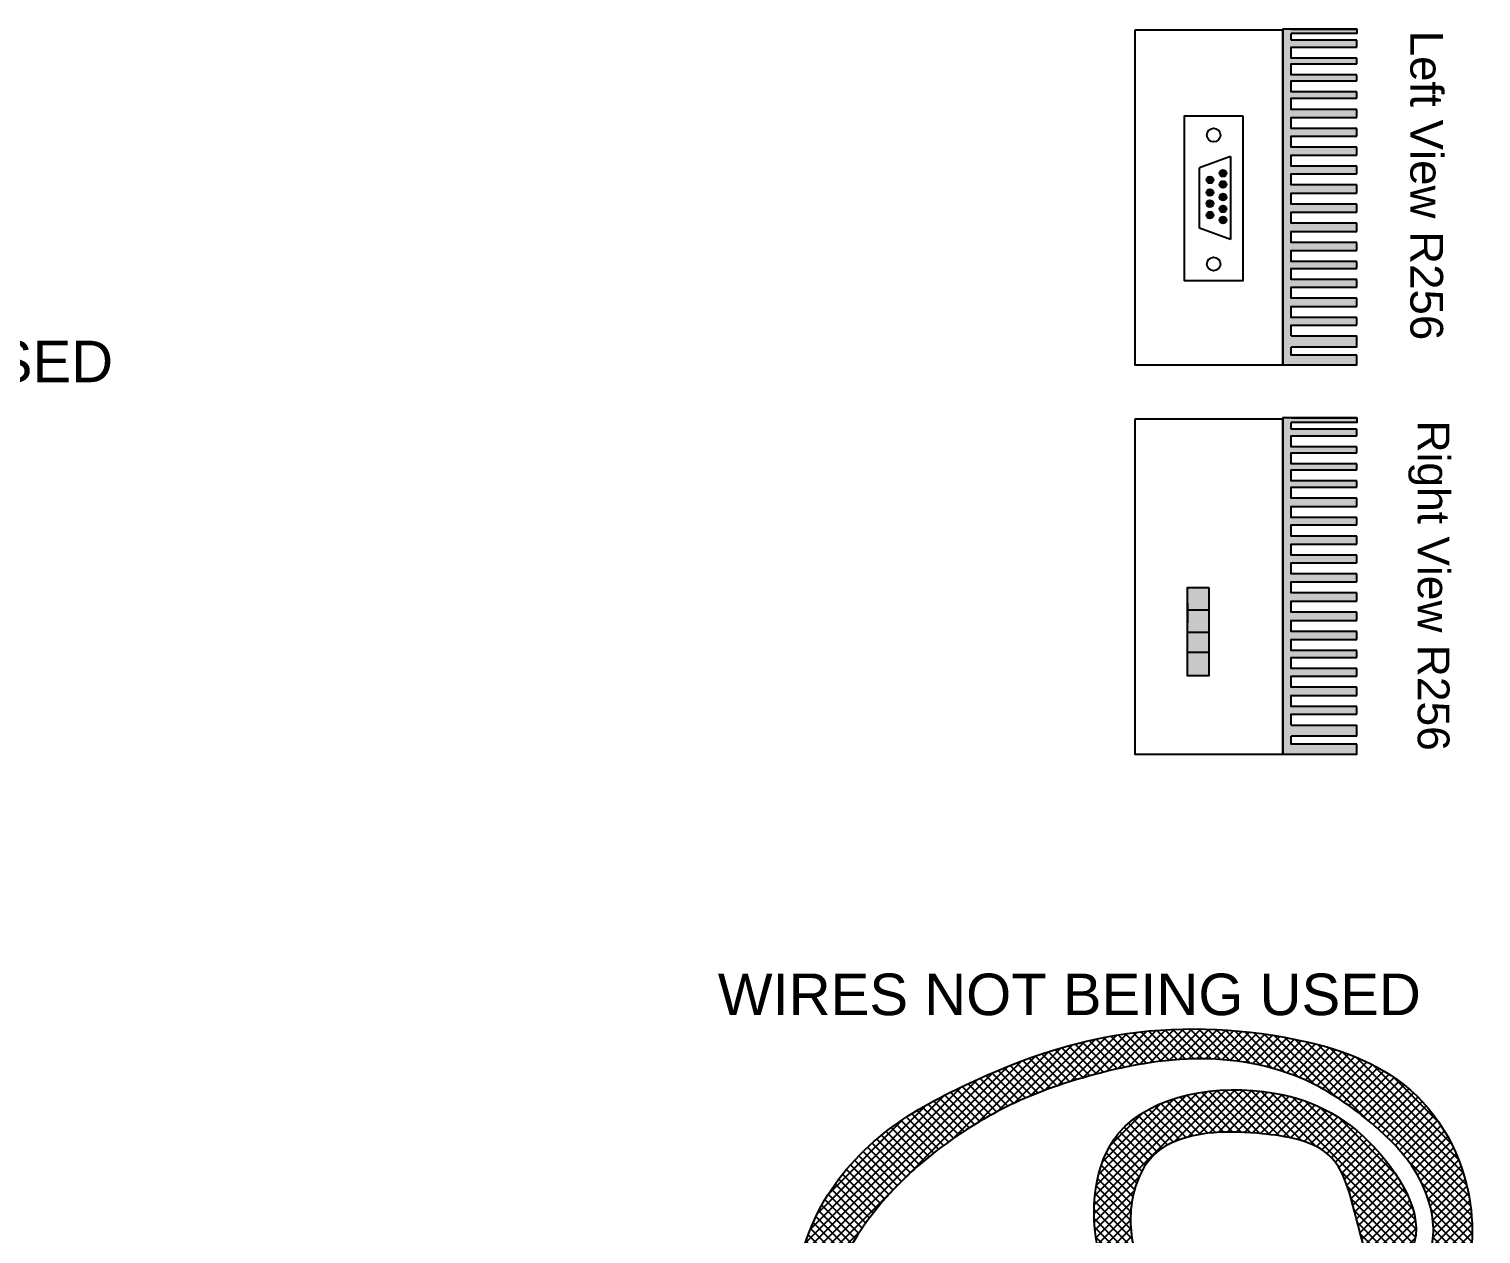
# Paper-space layout 'Layout2' of a CAD drawing. Header units: inches. Extents: x 1.28 to 10.29, y 0.23 to 7.34.
# Drawn here: x 4.853 to 5.88, y 6.034 to 6.887 of the extents above; entities that cross this region are included whole.
import ezdxf

# ---------------------------------------------------------------- set-up
doc = ezdxf.new("R2010")
doc.units = ezdxf.units.IN
doc.header["$LTSCALE"] = 0.002
doc.header["$MEASUREMENT"] = 0
doc.layers.add('24VDC', color=1, linetype='Continuous', lineweight=60)
doc.layers.add('White Wires Not Used', color=251, linetype='Continuous', lineweight=25)
for name, color, linetype in [('Connectors', 250, 'Continuous'), ('R256', 7, 'Continuous'), ('R256 WIRES', 7, 'Continuous'), ('Texts', 6, 'Continuous')]:
    doc.layers.add(name, color=color, linetype=linetype)
doc.styles.get("Standard").update_dxf_attribs({"font": 'arial.ttf'})

psp = doc.layouts.new('Layout2')

# ---------------------------------------------------------------- hatches: boundary and pattern name
at = {"layer": '24VDC', "transparency": 33554687}
h = psp.add_hatch(dxfattribs=at)
h.set_pattern_fill('ANSI37', scale=0.018851)
h.set_pattern_definition([(45, (1.5598445, 3.72567), (-0.0016661924, 0.0016661924), []), (135, (1.5598445, 3.72567), (-0.0016661924, -0.0016661924), [])])
edge = h.paths.add_edge_path(flags=17)
edge.add_spline(control_points=[(5.4154, 5.8891), (5.4158, 5.8984), (5.4169, 5.9192), (5.4154, 5.9589), (5.4222, 6.0123), (5.4577, 6.0625), (5.5031, 6.1017), (5.5508, 6.1297), (5.6109, 6.15), (5.6812, 6.1636), (5.7517, 6.1497), (5.7988, 6.1168), (5.8285, 6.0892), (5.8455, 6.0557), (5.8486, 6.0189), (5.8221, 5.9966), (5.7918, 5.9777), (5.7507, 5.9737), (5.7082, 5.9639), (5.6679, 5.9732), (5.644, 5.997), (5.6311, 6.0286), (5.6306, 6.0613), (5.6476, 6.0967), (5.6849, 6.1076), (5.7249, 6.1061), (5.7828, 6.0978), (5.7888, 6.0484), (5.8047, 5.9997), (5.8483, 6.0299), (5.8083, 6.1045), (5.731, 6.1461), (5.6103, 6.1283), (5.599, 6.0193), (5.6588, 5.9245), (5.768, 5.9478), (5.869, 5.9729), (5.8795, 6.068), (5.8338, 6.1489), (5.7286, 6.181), (5.6188, 6.1818), (5.523, 6.146), (5.4503, 6.1058), (5.3948, 6.0381), (5.3896, 5.9577), (5.39, 5.9049), (5.3901, 5.8891)], knot_values=[0, 0, 0, 0, 0.535659, 1.191492, 2.281169, 3.543233, 4.601663, 5.715147, 6.677851, 8.232056, 9.776859, 10.613218, 11.511464, 12.054485, 12.766134, 13.398129, 13.898592, 14.813365, 15.699315, 16.391978, 17.073108, 17.542224, 18.323642, 18.879439, 19.662445, 20.332697, 21.271667, 22.560673, 23.09124, 23.443245, 24.910796, 26.568055, 28.732136, 30.372387, 31.944004, 34.415559, 36.00212, 37.335094, 39.171858, 40.914179, 43.329879, 45.383135, 46.692862, 48.063982, 50.18832, 51.100357, 51.100357, 51.100357, 51.100357], degree=3, periodic=0)
edge.add_line((5.3901, 5.8891), (5.4154, 5.8891))
edge = h.paths.add_edge_path(flags=17)
edge.add_spline(control_points=[(5.4154, 5.8891), (5.4158, 5.8984), (5.4169, 5.9192), (5.4154, 5.9589), (5.4222, 6.0123), (5.4577, 6.0625), (5.5031, 6.1017), (5.5508, 6.1297), (5.6109, 6.15), (5.6812, 6.1636), (5.7517, 6.1497), (5.7988, 6.1168), (5.8285, 6.0892), (5.8455, 6.0557), (5.8486, 6.0189), (5.8221, 5.9966), (5.7918, 5.9777), (5.7507, 5.9737), (5.7082, 5.9639), (5.6679, 5.9732), (5.644, 5.997), (5.6311, 6.0286), (5.6306, 6.0613), (5.6476, 6.0967), (5.6849, 6.1076), (5.7249, 6.1061), (5.7828, 6.0978), (5.7888, 6.0484), (5.8047, 5.9997), (5.8483, 6.0299), (5.8083, 6.1045), (5.731, 6.1461), (5.6103, 6.1283), (5.599, 6.0193), (5.6588, 5.9245), (5.768, 5.9478), (5.869, 5.9729), (5.8795, 6.068), (5.8338, 6.1489), (5.7286, 6.181), (5.6188, 6.1818), (5.523, 6.146), (5.4503, 6.1058), (5.3948, 6.0381), (5.3896, 5.9577), (5.39, 5.9049), (5.3901, 5.8891)], knot_values=[0, 0, 0, 0, 0.535659, 1.191492, 2.281169, 3.543233, 4.601663, 5.715147, 6.677851, 8.232056, 9.776859, 10.613218, 11.511464, 12.054485, 12.766134, 13.398129, 13.898592, 14.813365, 15.699315, 16.391978, 17.073108, 17.542224, 18.323642, 18.879439, 19.662445, 20.332697, 21.271667, 22.560673, 23.09124, 23.443245, 24.910796, 26.568055, 28.732136, 30.372387, 31.944004, 34.415559, 36.00212, 37.335094, 39.171858, 40.914179, 43.329879, 45.383135, 46.692862, 48.063982, 50.18832, 51.100357, 51.100357, 51.100357, 51.100357], degree=3, periodic=0)
edge.add_line((5.3901, 5.8891), (5.4154, 5.8891))
at = {"layer": 'R256', "true_color": 0x000000}
h = psp.add_hatch(color=18, dxfattribs=at)
h.dxf.hatch_style = 1
h.paths.add_polyline_path([(5.7453, 6.8789), (5.7453, 6.8836), (5.7918, 6.8836), (5.7918, 6.8867), (5.7453, 6.8867), (5.7453, 6.8867), (5.7394, 6.8867), (5.7394, 6.6491), (5.7918, 6.6491), (5.7918, 6.656), (5.7453, 6.656), (5.7453, 6.6905), (5.7918, 6.6905), (5.7918, 6.6963), (5.7453, 6.6963), (5.7453, 6.7041), (5.7918, 6.7041), (5.7918, 6.7095), (5.7453, 6.7095), (5.7453, 6.7173), (5.7918, 6.7173), (5.7918, 6.7222), (5.7453, 6.7222), (5.7453, 6.73), (5.7918, 6.73), (5.7918, 6.7358), (5.7453, 6.7358), (5.7453, 6.7436), (5.7918, 6.7436), (5.7918, 6.7494), (5.7453, 6.7494), (5.7453, 6.7572), (5.7918, 6.7572), (5.7918, 6.7629), (5.7453, 6.7629), (5.7453, 6.7707), (5.7918, 6.7707), (5.7918, 6.7765), (5.7453, 6.7765), (5.7453, 6.7843), (5.7918, 6.7843), (5.7918, 6.7896), (5.7453, 6.7896), (5.7453, 6.7975), (5.7918, 6.7975), (5.7918, 6.8032), (5.7453, 6.8032), (5.7453, 6.811), (5.7918, 6.811), (5.7918, 6.8164), (5.7453, 6.8164), (5.7453, 6.8242), (5.7918, 6.8242), (5.7918, 6.8299), (5.7453, 6.8299), (5.7453, 6.8377), (5.7918, 6.8377), (5.7918, 6.8423), (5.7453, 6.8423), (5.7453, 6.8501), (5.7918, 6.8501), (5.7918, 6.8543), (5.7453, 6.8543), (5.7453, 6.8621), (5.7918, 6.8621), (5.7918, 6.8662), (5.7453, 6.8662), (5.7453, 6.874), (5.7918, 6.874), (5.7918, 6.8789)])
at = {"layer": 'R256', "true_color": 0x000000, "transparency": 33554687}
h = psp.add_hatch(color=18, dxfattribs=at)
h.dxf.hatch_style = 1
h.paths.add_polyline_path([(5.7918, 6.8836), (5.7918, 6.8867), (5.7453, 6.8867), (5.7453, 6.8867), (5.7394, 6.8867), (5.7394, 6.6491), (5.7918, 6.6491), (5.7918, 6.656), (5.7453, 6.656), (5.7453, 6.6905), (5.7918, 6.6905), (5.7918, 6.6963), (5.7453, 6.6963), (5.7453, 6.7041), (5.7918, 6.7041), (5.7918, 6.7095), (5.7453, 6.7095), (5.7453, 6.7173), (5.7918, 6.7173), (5.7918, 6.7222), (5.7453, 6.7222), (5.7453, 6.73), (5.7918, 6.73), (5.7918, 6.7358), (5.7453, 6.7358), (5.7453, 6.7436), (5.7918, 6.7436), (5.7918, 6.7494), (5.7453, 6.7494), (5.7453, 6.7572), (5.7918, 6.7572), (5.7918, 6.7629), (5.7453, 6.7629), (5.7453, 6.7707), (5.7918, 6.7707), (5.7918, 6.7765), (5.7453, 6.7765), (5.7453, 6.7843), (5.7918, 6.7843), (5.7918, 6.7896), (5.7453, 6.7896), (5.7453, 6.7975), (5.7918, 6.7975), (5.7918, 6.8032), (5.7453, 6.8032), (5.7453, 6.811), (5.7918, 6.811), (5.7918, 6.8164), (5.7453, 6.8164), (5.7453, 6.8242), (5.7918, 6.8242), (5.7918, 6.8299), (5.7453, 6.8299), (5.7453, 6.8377), (5.7918, 6.8377), (5.7918, 6.8423), (5.7453, 6.8423), (5.7453, 6.8501), (5.7918, 6.8501), (5.7918, 6.8543), (5.7453, 6.8543), (5.7453, 6.8621), (5.7918, 6.8621), (5.7918, 6.8662), (5.7453, 6.8662), (5.7453, 6.874), (5.7918, 6.874), (5.7918, 6.8789), (5.7453, 6.8789), (5.7453, 6.8836)])
h = psp.add_hatch(color=18, dxfattribs=at)
h.dxf.hatch_style = 1
h.paths.add_polyline_path([(5.7918, 6.6772), (5.7918, 6.6826), (5.7453, 6.6826), (5.7453, 6.6904), (5.7453, 6.6905), (5.7918, 6.6905), (5.7918, 6.6953), (5.7918, 6.6963), (5.7453, 6.6963), (5.7453, 6.7041), (5.7918, 6.7041), (5.7918, 6.7095), (5.7453, 6.7095), (5.7453, 6.7173), (5.7918, 6.7173), (5.7918, 6.7222), (5.7453, 6.7222), (5.7453, 6.73), (5.7918, 6.73), (5.7918, 6.7358), (5.7453, 6.7358), (5.7453, 6.7436), (5.7918, 6.7436), (5.7918, 6.7494), (5.7453, 6.7494), (5.7453, 6.7572), (5.7918, 6.7572), (5.7918, 6.7629), (5.7453, 6.7629), (5.7453, 6.7707), (5.7918, 6.7707), (5.7918, 6.7765), (5.7453, 6.7765), (5.7453, 6.7843), (5.7918, 6.7843), (5.7918, 6.7896), (5.7453, 6.7896), (5.7453, 6.7975), (5.7918, 6.7975), (5.7918, 6.8032), (5.7453, 6.8032), (5.7453, 6.811), (5.7918, 6.811), (5.7918, 6.8164), (5.7453, 6.8164), (5.7453, 6.8242), (5.7918, 6.8242), (5.7918, 6.8299), (5.7453, 6.8299), (5.7453, 6.8377), (5.7918, 6.8377), (5.7918, 6.8423), (5.7453, 6.8423), (5.7453, 6.8501), (5.7918, 6.8501), (5.7918, 6.8543), (5.7453, 6.8543), (5.7453, 6.8621), (5.7918, 6.8621), (5.7918, 6.8662), (5.7453, 6.8662), (5.7453, 6.874), (5.7918, 6.874), (5.7918, 6.8789), (5.7453, 6.8789), (5.7453, 6.8836), (5.7918, 6.8836), (5.7918, 6.8867), (5.7453, 6.8867), (5.7453, 6.8867), (5.7394, 6.8867), (5.7394, 6.6491), (5.7918, 6.6491), (5.7918, 6.656), (5.7453, 6.656), (5.7453, 6.6564), (5.7453, 6.6618), (5.7918, 6.6618), (5.7918, 6.6696), (5.7453, 6.6696), (5.7453, 6.6772)])
at = {"layer": 'R256', "true_color": 0x000000}
h = psp.add_hatch(color=18, dxfattribs=at)
h.dxf.hatch_style = 1
h.paths.add_polyline_path([(5.7453, 6.6038), (5.7453, 6.6085), (5.7918, 6.6085), (5.7918, 6.6116), (5.7453, 6.6116), (5.7453, 6.6116), (5.7394, 6.6116), (5.7394, 6.3739), (5.7918, 6.3739), (5.7918, 6.3809), (5.7453, 6.3809), (5.7453, 6.4154), (5.7918, 6.4154), (5.7918, 6.4211), (5.7453, 6.4211), (5.7453, 6.4289), (5.7918, 6.4289), (5.7918, 6.4343), (5.7453, 6.4343), (5.7453, 6.4421), (5.7918, 6.4421), (5.7918, 6.4471), (5.7453, 6.4471), (5.7453, 6.4549), (5.7918, 6.4549), (5.7918, 6.4606), (5.7453, 6.4606), (5.7453, 6.4684), (5.7918, 6.4684), (5.7918, 6.4742), (5.7453, 6.4742), (5.7453, 6.482), (5.7918, 6.482), (5.7918, 6.4878), (5.7453, 6.4878), (5.7453, 6.4956), (5.7918, 6.4956), (5.7918, 6.5013), (5.7453, 6.5013), (5.7453, 6.5091), (5.7918, 6.5091), (5.7918, 6.5145), (5.7453, 6.5145), (5.7453, 6.5223), (5.7918, 6.5223), (5.7918, 6.528), (5.7453, 6.528), (5.7453, 6.5359), (5.7918, 6.5359), (5.7918, 6.5412), (5.7453, 6.5412), (5.7453, 6.549), (5.7918, 6.549), (5.7918, 6.5548), (5.7453, 6.5548), (5.7453, 6.5626), (5.7918, 6.5626), (5.7918, 6.5671), (5.7453, 6.5671), (5.7453, 6.5749), (5.7918, 6.5749), (5.7918, 6.5791), (5.7453, 6.5791), (5.7453, 6.5869), (5.7918, 6.5869), (5.7918, 6.5911), (5.7453, 6.5911), (5.7453, 6.5989), (5.7918, 6.5989), (5.7918, 6.6038)])
at = {"layer": 'R256', "true_color": 0x000000, "transparency": 33554687}
h = psp.add_hatch(color=18, dxfattribs=at)
h.dxf.hatch_style = 1
h.paths.add_polyline_path([(5.7918, 6.6085), (5.7918, 6.6116), (5.7453, 6.6116), (5.7453, 6.6116), (5.7394, 6.6116), (5.7394, 6.3739), (5.7918, 6.3739), (5.7918, 6.3809), (5.7453, 6.3809), (5.7453, 6.4154), (5.7918, 6.4154), (5.7918, 6.4211), (5.7453, 6.4211), (5.7453, 6.4289), (5.7918, 6.4289), (5.7918, 6.4343), (5.7453, 6.4343), (5.7453, 6.4421), (5.7918, 6.4421), (5.7918, 6.4471), (5.7453, 6.4471), (5.7453, 6.4549), (5.7918, 6.4549), (5.7918, 6.4606), (5.7453, 6.4606), (5.7453, 6.4684), (5.7918, 6.4684), (5.7918, 6.4742), (5.7453, 6.4742), (5.7453, 6.482), (5.7918, 6.482), (5.7918, 6.4878), (5.7453, 6.4878), (5.7453, 6.4956), (5.7918, 6.4956), (5.7918, 6.5013), (5.7453, 6.5013), (5.7453, 6.5091), (5.7918, 6.5091), (5.7918, 6.5145), (5.7453, 6.5145), (5.7453, 6.5223), (5.7918, 6.5223), (5.7918, 6.528), (5.7453, 6.528), (5.7453, 6.5359), (5.7918, 6.5359), (5.7918, 6.5412), (5.7453, 6.5412), (5.7453, 6.549), (5.7918, 6.549), (5.7918, 6.5548), (5.7453, 6.5548), (5.7453, 6.5626), (5.7918, 6.5626), (5.7918, 6.5671), (5.7453, 6.5671), (5.7453, 6.5749), (5.7918, 6.5749), (5.7918, 6.5791), (5.7453, 6.5791), (5.7453, 6.5869), (5.7918, 6.5869), (5.7918, 6.5911), (5.7453, 6.5911), (5.7453, 6.5989), (5.7918, 6.5989), (5.7918, 6.6038), (5.7453, 6.6038), (5.7453, 6.6085)])
h = psp.add_hatch(color=18, dxfattribs=at)
h.dxf.hatch_style = 1
h.paths.add_polyline_path([(5.7918, 6.4021), (5.7918, 6.4074), (5.7453, 6.4074), (5.7453, 6.4152), (5.7453, 6.4154), (5.7918, 6.4154), (5.7918, 6.4202), (5.7918, 6.4211), (5.7453, 6.4211), (5.7453, 6.4289), (5.7918, 6.4289), (5.7918, 6.4343), (5.7453, 6.4343), (5.7453, 6.4421), (5.7918, 6.4421), (5.7918, 6.4471), (5.7453, 6.4471), (5.7453, 6.4549), (5.7918, 6.4549), (5.7918, 6.4606), (5.7453, 6.4606), (5.7453, 6.4684), (5.7918, 6.4684), (5.7918, 6.4742), (5.7453, 6.4742), (5.7453, 6.482), (5.7918, 6.482), (5.7918, 6.4878), (5.7453, 6.4878), (5.7453, 6.4956), (5.7918, 6.4956), (5.7918, 6.5013), (5.7453, 6.5013), (5.7453, 6.5091), (5.7918, 6.5091), (5.7918, 6.5145), (5.7453, 6.5145), (5.7453, 6.5223), (5.7918, 6.5223), (5.7918, 6.528), (5.7453, 6.528), (5.7453, 6.5359), (5.7918, 6.5359), (5.7918, 6.5412), (5.7453, 6.5412), (5.7453, 6.549), (5.7918, 6.549), (5.7918, 6.5548), (5.7453, 6.5548), (5.7453, 6.5626), (5.7918, 6.5626), (5.7918, 6.5671), (5.7453, 6.5671), (5.7453, 6.5749), (5.7918, 6.5749), (5.7918, 6.5791), (5.7453, 6.5791), (5.7453, 6.5869), (5.7918, 6.5869), (5.7918, 6.5911), (5.7453, 6.5911), (5.7453, 6.5989), (5.7918, 6.5989), (5.7918, 6.6038), (5.7453, 6.6038), (5.7453, 6.6085), (5.7918, 6.6085), (5.7918, 6.6116), (5.7453, 6.6116), (5.7453, 6.6116), (5.7394, 6.6116), (5.7394, 6.3739), (5.7918, 6.3739), (5.7918, 6.3809), (5.7453, 6.3809), (5.7453, 6.3812), (5.7453, 6.3866), (5.7918, 6.3866), (5.7918, 6.3944), (5.7453, 6.3944), (5.7453, 6.4021)])
at = {"layer": 'R256 WIRES', "transparency": 33554687}
h = psp.add_hatch(color=1, dxfattribs=at)
h.dxf.hatch_style = 1
h.paths.add_polyline_path([(5.6947, 6.7847, 1), (5.6995, 6.7847, 1)])
h = psp.add_hatch(color=3, dxfattribs=at)
h.dxf.hatch_style = 1
h.paths.add_polyline_path([(5.6903, 6.78, 1), (5.6855, 6.78, 1)])
at = {"layer": 'R256 WIRES', "true_color": 0x000000, "transparency": 33554687}
h = psp.add_hatch(color=18, dxfattribs=at)
h.dxf.hatch_style = 1
h.paths.add_polyline_path([(5.6995, 6.7768, 1), (5.6947, 6.7768, 1)])
at = {"layer": 'R256 WIRES', "transparency": 33554687}
h = psp.add_hatch(color=7, dxfattribs=at)
h.dxf.hatch_style = 1
h.paths.add_polyline_path([(5.6903, 6.7711, 1), (5.6855, 6.7711, 1)])
h = psp.add_hatch(color=5, dxfattribs=at)
h.dxf.hatch_style = 1
h.paths.add_polyline_path([(5.6903, 6.7632, 1), (5.6855, 6.7632, 1)])
h = psp.add_hatch(color=36, dxfattribs=at)
h.dxf.hatch_style = 1
h.paths.add_polyline_path([(5.6995, 6.7679, -1), (5.6947, 6.7679, -1)])
at = {"layer": 'R256 WIRES', "true_color": 0xf1eb1f, "transparency": 33554687}
h = psp.add_hatch(color=2, dxfattribs=at)
h.dxf.hatch_style = 1
h.paths.add_polyline_path([(5.6903, 6.7551, 1), (5.6855, 6.7551, 1)])
at = {"layer": 'R256 WIRES', "transparency": 33554687}
h = psp.add_hatch(color=7, dxfattribs=at)
h.dxf.hatch_style = 1
h.paths.add_polyline_path([(5.6971, 6.7571, 0.201854), (5.6989, 6.7578), (5.6954, 6.7612, 0.664095)])
at = {"layer": 'R256 WIRES', "true_color": 0x000000, "transparency": 33554687}
h = psp.add_hatch(color=18, dxfattribs=at)
h.dxf.hatch_style = 1
h.paths.add_polyline_path([(5.6989, 6.7578, 0.664095), (5.6971, 6.7619, 0.201854), (5.6954, 6.7612)])
at = {"layer": 'R256 WIRES', "true_color": 0xf8991e, "transparency": 33554687}
h = psp.add_hatch(color=30, dxfattribs=at)
h.dxf.hatch_style = 1
h.paths.add_polyline_path([(5.6995, 6.7516, 1), (5.6947, 6.7516, 1)])
at = {"layer": 'R256 WIRES', "true_color": 0xf26722, "transparency": 33554687}
h = psp.add_hatch(color=30, dxfattribs=at)
h.dxf.hatch_style = 1
h.paths.add_polyline_path([(5.6995, 6.7516, 1), (5.6947, 6.7516, 1)])
at = {"layer": 'R256 WIRES', "transparency": 33554687}
h = psp.add_hatch(color=1, dxfattribs=at)
h.dxf.hatch_style = 1
h.paths.add_polyline_path([(5.6871, 6.4917), (5.6721, 6.4917), (5.6721, 6.4756), (5.6871, 6.4756)])
h = psp.add_hatch(color=5, dxfattribs=at)
h.dxf.hatch_style = 1
h.paths.add_polyline_path([(5.6871, 6.4756), (5.6721, 6.4756), (5.6721, 6.4601), (5.6871, 6.4601)])
h = psp.add_hatch(color=3, dxfattribs=at)
h.dxf.hatch_style = 1
h.paths.add_polyline_path([(5.6721, 6.4601), (5.6721, 6.4458), (5.6871, 6.4458), (5.6871, 6.4601)])
at = {"layer": 'R256 WIRES', "true_color": 0x000000, "transparency": 33554687}
h = psp.add_hatch(color=18, dxfattribs=at)
h.dxf.hatch_style = 1
h.paths.add_polyline_path([(5.6721, 6.4458), (5.6721, 6.4291), (5.6871, 6.4291), (5.6871, 6.4458)])
at = {"layer": 'White Wires Not Used', "transparency": 33554687}
h = psp.add_hatch(dxfattribs=at)
h.set_pattern_fill('ANSI31', scale=0.003089)
h.set_pattern_definition([(45, (1.5598445, 3.7256701), (-0.000273070426, 0.000273070426), [])])
edge = h.paths.add_edge_path(flags=0)
edge.add_spline(control_points=[(5.4154, 5.8891), (5.4158, 5.8984), (5.4169, 5.9192), (5.4154, 5.9589), (5.4222, 6.0123), (5.4577, 6.0625), (5.5031, 6.1017), (5.5508, 6.1297), (5.6109, 6.15), (5.6812, 6.1636), (5.7517, 6.1497), (5.7988, 6.1168), (5.8285, 6.0892), (5.8455, 6.0557), (5.8486, 6.0189), (5.8221, 5.9966), (5.7918, 5.9777), (5.7507, 5.9737), (5.7082, 5.9639), (5.6679, 5.9732), (5.644, 5.997), (5.6311, 6.0286), (5.6306, 6.0613), (5.6476, 6.0967), (5.6849, 6.1076), (5.7249, 6.1061), (5.7828, 6.0978), (5.7888, 6.0484), (5.8047, 5.9997), (5.8483, 6.0299), (5.8083, 6.1045), (5.731, 6.1461), (5.6103, 6.1283), (5.599, 6.0193), (5.6588, 5.9245), (5.768, 5.9478), (5.869, 5.9729), (5.8795, 6.068), (5.8338, 6.1489), (5.7286, 6.181), (5.6188, 6.1818), (5.523, 6.146), (5.4503, 6.1058), (5.3948, 6.0381), (5.3896, 5.9577), (5.39, 5.9049), (5.3901, 5.8891)], knot_values=[0, 0, 0, 0, 0.535659, 1.191492, 2.281169, 3.543233, 4.601663, 5.715147, 6.677851, 8.232056, 9.776859, 10.613218, 11.511464, 12.054485, 12.766134, 13.398129, 13.898592, 14.813365, 15.699315, 16.391978, 17.073108, 17.542224, 18.323642, 18.879439, 19.662445, 20.332697, 21.271667, 22.560673, 23.09124, 23.443245, 24.910796, 26.568055, 28.732136, 30.372387, 31.944004, 34.415559, 36.00212, 37.335094, 39.171858, 40.914179, 43.329879, 45.383135, 46.692862, 48.063982, 50.18832, 51.100357, 51.100357, 51.100357, 51.100357], degree=3, periodic=0)
edge.add_line((5.3901, 5.8891), (5.4154, 5.8891))
edge = h.paths.add_edge_path(flags=17)
edge.add_spline(control_points=[(5.4154, 5.8891), (5.4158, 5.8984), (5.4169, 5.9192), (5.4154, 5.9589), (5.4222, 6.0123), (5.4577, 6.0625), (5.5031, 6.1017), (5.5508, 6.1297), (5.6109, 6.15), (5.6812, 6.1636), (5.7517, 6.1497), (5.7988, 6.1168), (5.8285, 6.0892), (5.8455, 6.0557), (5.8486, 6.0189), (5.8221, 5.9966), (5.7918, 5.9777), (5.7507, 5.9737), (5.7082, 5.9639), (5.6679, 5.9732), (5.644, 5.997), (5.6311, 6.0286), (5.6306, 6.0613), (5.6476, 6.0967), (5.6849, 6.1076), (5.7249, 6.1061), (5.7828, 6.0978), (5.7888, 6.0484), (5.8047, 5.9997), (5.8483, 6.0299), (5.8083, 6.1045), (5.731, 6.1461), (5.6103, 6.1283), (5.599, 6.0193), (5.6588, 5.9245), (5.768, 5.9478), (5.869, 5.9729), (5.8795, 6.068), (5.8338, 6.1489), (5.7286, 6.181), (5.6188, 6.1818), (5.523, 6.146), (5.4503, 6.1058), (5.3948, 6.0381), (5.3896, 5.9577), (5.39, 5.9049), (5.3901, 5.8891)], knot_values=[0, 0, 0, 0, 0.535659, 1.191492, 2.281169, 3.543233, 4.601663, 5.715147, 6.677851, 8.232056, 9.776859, 10.613218, 11.511464, 12.054485, 12.766134, 13.398129, 13.898592, 14.813365, 15.699315, 16.391978, 17.073108, 17.542224, 18.323642, 18.879439, 19.662445, 20.332697, 21.271667, 22.560673, 23.09124, 23.443245, 24.910796, 26.568055, 28.732136, 30.372387, 31.944004, 34.415559, 36.00212, 37.335094, 39.171858, 40.914179, 43.329879, 45.383135, 46.692862, 48.063982, 50.18832, 51.100357, 51.100357, 51.100357, 51.100357], degree=3, periodic=0)
edge.add_line((5.3901, 5.8891), (5.4154, 5.8891))
edge = h.paths.add_edge_path(flags=17)
edge.add_spline(control_points=[(5.4154, 5.8891), (5.4158, 5.8984), (5.4169, 5.9192), (5.4154, 5.9589), (5.4222, 6.0123), (5.4577, 6.0625), (5.5031, 6.1017), (5.5508, 6.1297), (5.6109, 6.15), (5.6812, 6.1636), (5.7517, 6.1497), (5.7988, 6.1168), (5.8285, 6.0892), (5.8455, 6.0557), (5.8486, 6.0189), (5.8221, 5.9966), (5.7918, 5.9777), (5.7507, 5.9737), (5.7082, 5.9639), (5.6679, 5.9732), (5.644, 5.997), (5.6311, 6.0286), (5.6306, 6.0613), (5.6476, 6.0967), (5.6849, 6.1076), (5.7249, 6.1061), (5.7828, 6.0978), (5.7888, 6.0484), (5.8047, 5.9997), (5.8483, 6.0299), (5.8083, 6.1045), (5.731, 6.1461), (5.6103, 6.1283), (5.599, 6.0193), (5.6588, 5.9245), (5.768, 5.9478), (5.869, 5.9729), (5.8795, 6.068), (5.8338, 6.1489), (5.7286, 6.181), (5.6188, 6.1818), (5.523, 6.146), (5.4503, 6.1058), (5.3948, 6.0381), (5.3896, 5.9577), (5.39, 5.9049), (5.3901, 5.8891)], knot_values=[0, 0, 0, 0, 0.535659, 1.191492, 2.281169, 3.543233, 4.601663, 5.715147, 6.677851, 8.232056, 9.776859, 10.613218, 11.511464, 12.054485, 12.766134, 13.398129, 13.898592, 14.813365, 15.699315, 16.391978, 17.073108, 17.542224, 18.323642, 18.879439, 19.662445, 20.332697, 21.271667, 22.560673, 23.09124, 23.443245, 24.910796, 26.568055, 28.732136, 30.372387, 31.944004, 34.415559, 36.00212, 37.335094, 39.171858, 40.914179, 43.329879, 45.383135, 46.692862, 48.063982, 50.18832, 51.100357, 51.100357, 51.100357, 51.100357], degree=3, periodic=0)
edge.add_line((5.3901, 5.8891), (5.4154, 5.8891))
h = psp.add_hatch(dxfattribs=at)
h.set_pattern_fill('ANSI37', scale=0.052363)
h.set_pattern_definition([(45, (1.5598445, 3.72567), (-0.004628312, 0.004628312), []), (135, (1.5598445, 3.72567), (-0.004628312, -0.004628312), [])])
edge = h.paths.add_edge_path(flags=17)
edge.add_spline(control_points=[(5.4154, 5.8891), (5.4158, 5.8984), (5.4169, 5.9192), (5.4154, 5.9589), (5.4222, 6.0123), (5.4577, 6.0625), (5.5031, 6.1017), (5.5508, 6.1297), (5.6109, 6.15), (5.6812, 6.1636), (5.7517, 6.1497), (5.7988, 6.1168), (5.8285, 6.0892), (5.8455, 6.0557), (5.8486, 6.0189), (5.8221, 5.9966), (5.7918, 5.9777), (5.7507, 5.9737), (5.7082, 5.9639), (5.6679, 5.9732), (5.644, 5.997), (5.6311, 6.0286), (5.6306, 6.0613), (5.6476, 6.0967), (5.6849, 6.1076), (5.7249, 6.1061), (5.7828, 6.0978), (5.7888, 6.0484), (5.8047, 5.9997), (5.8483, 6.0299), (5.8083, 6.1045), (5.731, 6.1461), (5.6103, 6.1283), (5.599, 6.0193), (5.6588, 5.9245), (5.768, 5.9478), (5.869, 5.9729), (5.8795, 6.068), (5.8338, 6.1489), (5.7286, 6.181), (5.6188, 6.1818), (5.523, 6.146), (5.4503, 6.1058), (5.3948, 6.0381), (5.3896, 5.9577), (5.39, 5.9049), (5.3901, 5.8891)], knot_values=[0, 0, 0, 0, 0.535659, 1.191492, 2.281169, 3.543233, 4.601663, 5.715147, 6.677851, 8.232056, 9.776859, 10.613218, 11.511464, 12.054485, 12.766134, 13.398129, 13.898592, 14.813365, 15.699315, 16.391978, 17.073108, 17.542224, 18.323642, 18.879439, 19.662445, 20.332697, 21.271667, 22.560673, 23.09124, 23.443245, 24.910796, 26.568055, 28.732136, 30.372387, 31.944004, 34.415559, 36.00212, 37.335094, 39.171858, 40.914179, 43.329879, 45.383135, 46.692862, 48.063982, 50.18832, 51.100357, 51.100357, 51.100357, 51.100357], degree=3, periodic=0)
edge.add_line((5.3901, 5.8891), (5.4154, 5.8891))
edge = h.paths.add_edge_path(flags=17)
edge.add_spline(control_points=[(5.4154, 5.8891), (5.4158, 5.8984), (5.4169, 5.9192), (5.4154, 5.9589), (5.4222, 6.0123), (5.4577, 6.0625), (5.5031, 6.1017), (5.5508, 6.1297), (5.6109, 6.15), (5.6812, 6.1636), (5.7517, 6.1497), (5.7988, 6.1168), (5.8285, 6.0892), (5.8455, 6.0557), (5.8486, 6.0189), (5.8221, 5.9966), (5.7918, 5.9777), (5.7507, 5.9737), (5.7082, 5.9639), (5.6679, 5.9732), (5.644, 5.997), (5.6311, 6.0286), (5.6306, 6.0613), (5.6476, 6.0967), (5.6849, 6.1076), (5.7249, 6.1061), (5.7828, 6.0978), (5.7888, 6.0484), (5.8047, 5.9997), (5.8483, 6.0299), (5.8083, 6.1045), (5.731, 6.1461), (5.6103, 6.1283), (5.599, 6.0193), (5.6588, 5.9245), (5.768, 5.9478), (5.869, 5.9729), (5.8795, 6.068), (5.8338, 6.1489), (5.7286, 6.181), (5.6188, 6.1818), (5.523, 6.146), (5.4503, 6.1058), (5.3948, 6.0381), (5.3896, 5.9577), (5.39, 5.9049), (5.3901, 5.8891)], knot_values=[0, 0, 0, 0, 0.535659, 1.191492, 2.281169, 3.543233, 4.601663, 5.715147, 6.677851, 8.232056, 9.776859, 10.613218, 11.511464, 12.054485, 12.766134, 13.398129, 13.898592, 14.813365, 15.699315, 16.391978, 17.073108, 17.542224, 18.323642, 18.879439, 19.662445, 20.332697, 21.271667, 22.560673, 23.09124, 23.443245, 24.910796, 26.568055, 28.732136, 30.372387, 31.944004, 34.415559, 36.00212, 37.335094, 39.171858, 40.914179, 43.329879, 45.383135, 46.692862, 48.063982, 50.18832, 51.100357, 51.100357, 51.100357, 51.100357], degree=3, periodic=0)
edge.add_line((5.3901, 5.8891), (5.4154, 5.8891))
h = psp.add_hatch(dxfattribs=at)
h.set_pattern_fill('ANSI37', color=8, scale=0.03456)
h.set_pattern_definition([(45, (1.5598445, 3.72567), (-0.003054686, 0.003054686), []), (135, (1.5598445, 3.72567), (-0.003054686, -0.003054686), [])])
edge = h.paths.add_edge_path()
edge.add_spline(control_points=[(5.4154, 5.8891), (5.4158, 5.8984), (5.4169, 5.9192), (5.4154, 5.9589), (5.4222, 6.0123), (5.4577, 6.0625), (5.5031, 6.1017), (5.5508, 6.1297), (5.6109, 6.15), (5.6812, 6.1636), (5.7517, 6.1497), (5.7988, 6.1168), (5.8285, 6.0892), (5.8455, 6.0557), (5.8486, 6.0189), (5.8221, 5.9966), (5.7918, 5.9777), (5.7507, 5.9737), (5.7082, 5.9639), (5.6679, 5.9732), (5.644, 5.997), (5.6311, 6.0286), (5.6306, 6.0613), (5.6476, 6.0967), (5.6849, 6.1076), (5.7249, 6.1061), (5.7828, 6.0978), (5.7888, 6.0484), (5.8047, 5.9997), (5.8483, 6.0299), (5.8083, 6.1045), (5.731, 6.1461), (5.6103, 6.1283), (5.599, 6.0193), (5.6588, 5.9245), (5.768, 5.9478), (5.869, 5.9729), (5.8795, 6.068), (5.8338, 6.1489), (5.7286, 6.181), (5.6188, 6.1818), (5.523, 6.146), (5.4503, 6.1058), (5.3948, 6.0381), (5.3896, 5.9577), (5.39, 5.9049), (5.3901, 5.8891)], knot_values=[0, 0, 0, 0, 0.535659, 1.191492, 2.281169, 3.543233, 4.601663, 5.715147, 6.677851, 8.232056, 9.776859, 10.613218, 11.511464, 12.054485, 12.766134, 13.398129, 13.898592, 14.813365, 15.699315, 16.391978, 17.073108, 17.542224, 18.323642, 18.879439, 19.662445, 20.332697, 21.271667, 22.560673, 23.09124, 23.443245, 24.910796, 26.568055, 28.732136, 30.372387, 31.944004, 34.415559, 36.00212, 37.335094, 39.171858, 40.914179, 43.329879, 45.383135, 46.692862, 48.063982, 50.18832, 51.100357, 51.100357, 51.100357, 51.100357], degree=3, periodic=0)
edge.add_line((5.3901, 5.8891), (5.4154, 5.8891))

# ---------------------------------------------------------------- linework, layer by layer
at = {"layer": 'Connectors'}
for p, q in [((5.7025, 6.7965), (5.6805, 6.7886)), ((5.7025, 6.7965), (5.7025, 6.7773)), ((5.6805, 6.7459), (5.6805, 6.7886)), ((5.7025, 6.7927), (5.7025, 6.7379)), ((5.7025, 6.7379), (5.6805, 6.7459))]:
    psp.add_line(p, q, dxfattribs=at)
psp.add_lwpolyline([(5.7112, 6.8254), (5.7112, 6.7085), (5.6698, 6.7085), (5.6698, 6.8254)], close=True, dxfattribs=at)
for centre in [(5.6905, 6.8117), (5.6905, 6.7205)]:
    psp.add_circle(centre, 0.00481, dxfattribs=at)
at = {"layer": 'R256'}
for p, q in [((5.7453, 6.8789), (5.7453, 6.8836)), ((5.7453, 6.6038), (5.7453, 6.6085))]:
    psp.add_line(p, q, dxfattribs=at)
for points in [[(5.6347, 6.8859), (5.6347, 6.6491), (5.7394, 6.6491), (5.7394, 6.8859)], [(5.6347, 6.6108), (5.6347, 6.3739), (5.7394, 6.3739), (5.7394, 6.6108)]]:
    psp.add_lwpolyline(points, close=True, dxfattribs=at)
for points in [[(5.7918, 6.8867), (5.7394, 6.8867), (5.7394, 6.6491), (5.7918, 6.6491), (5.7918, 6.656)], [(5.7453, 6.8867), (5.7918, 6.8867)], [(5.7453, 6.8867), (5.7918, 6.8867), (5.7918, 6.8836), (5.7453, 6.8836)], [(5.7918, 6.8789), (5.7453, 6.8789)], [(5.7918, 6.874), (5.7918, 6.8789)], [(5.7918, 6.8662), (5.7453, 6.8662), (5.7453, 6.874), (5.7918, 6.874)], [(5.7918, 6.8543), (5.7453, 6.8543), (5.7453, 6.8621), (5.7918, 6.8621)], [(5.7918, 6.8621), (5.7918, 6.8662)], [(5.7918, 6.8423), (5.7453, 6.8423), (5.7453, 6.8501), (5.7918, 6.8501)], [(5.7918, 6.8501), (5.7918, 6.8543)], [(5.7918, 6.8299), (5.7453, 6.8299), (5.7453, 6.8377), (5.7918, 6.8377)], [(5.7918, 6.8377), (5.7918, 6.8423)], [(5.7918, 6.8242), (5.7918, 6.8299)], [(5.7918, 6.8164), (5.7453, 6.8164), (5.7453, 6.8242), (5.7918, 6.8242)], [(5.7918, 6.8032), (5.7453, 6.8032), (5.7453, 6.811), (5.7918, 6.811)], [(5.7918, 6.811), (5.7918, 6.8164)], [(5.7918, 6.7896), (5.7453, 6.7896), (5.7453, 6.7975), (5.7918, 6.7975)], [(5.7918, 6.7975), (5.7918, 6.8032)], [(5.7918, 6.7843), (5.7918, 6.7896)], [(5.7918, 6.7765), (5.7453, 6.7765), (5.7453, 6.7843), (5.7918, 6.7843)], [(5.7918, 6.7707), (5.7918, 6.7765)], [(5.7918, 6.7629), (5.7453, 6.7629), (5.7453, 6.7707), (5.7918, 6.7707)], [(5.7918, 6.7494), (5.7453, 6.7494), (5.7453, 6.7572), (5.7918, 6.7572)], [(5.7918, 6.7572), (5.7918, 6.7629)], [(5.7918, 6.7436), (5.7918, 6.7494)], [(5.7918, 6.7358), (5.7453, 6.7358), (5.7453, 6.7436), (5.7918, 6.7436)], [(5.7918, 6.73), (5.7918, 6.7358)], [(5.7918, 6.7222), (5.7453, 6.7222), (5.7453, 6.73), (5.7918, 6.73)], [(5.7918, 6.7095), (5.7453, 6.7095), (5.7453, 6.7173), (5.7918, 6.7173)], [(5.7918, 6.7173), (5.7918, 6.7222)], [(5.7918, 6.6963), (5.7453, 6.6963), (5.7453, 6.7041), (5.7918, 6.7041)], [(5.7918, 6.7041), (5.7918, 6.7095)], [(5.7918, 6.6905), (5.7918, 6.6963)], [(5.7918, 6.6904), (5.7918, 6.6953)], [(5.7453, 6.6826), (5.7453, 6.6905), (5.7918, 6.6905)], [(5.7918, 6.6826), (5.7453, 6.6826), (5.7453, 6.6904)], [(5.7453, 6.6696), (5.7453, 6.6772)], [(5.7453, 6.6696), (5.7453, 6.6772), (5.7918, 6.6772)], [(5.7918, 6.6772), (5.7918, 6.6826)], [(5.7918, 6.6772), (5.7918, 6.6826)], [(5.7453, 6.6696), (5.7918, 6.6696)], [(5.7918, 6.6618), (5.7918, 6.6696)], [(5.7918, 6.6637), (5.7918, 6.6694)], [(5.7918, 6.656), (5.7453, 6.656), (5.7453, 6.6618)], [(5.7918, 6.6618), (5.7453, 6.6618)], [(5.7453, 6.656), (5.7453, 6.6564)], [(5.7918, 6.6116), (5.7394, 6.6116), (5.7394, 6.3739), (5.7918, 6.3739), (5.7918, 6.3809)], [(5.7453, 6.6116), (5.7918, 6.6116)], [(5.7453, 6.6116), (5.7918, 6.6116), (5.7918, 6.6085), (5.7453, 6.6085)], [(5.7918, 6.6038), (5.7453, 6.6038)], [(5.7918, 6.5989), (5.7918, 6.6038)], [(5.7918, 6.5911), (5.7453, 6.5911), (5.7453, 6.5989), (5.7918, 6.5989)], [(5.7918, 6.5869), (5.7918, 6.5911)], [(5.7918, 6.5791), (5.7453, 6.5791), (5.7453, 6.5869), (5.7918, 6.5869)], [(5.7918, 6.5671), (5.7453, 6.5671), (5.7453, 6.5749), (5.7918, 6.5749)], [(5.7918, 6.5749), (5.7918, 6.5791)], [(5.7918, 6.5548), (5.7453, 6.5548), (5.7453, 6.5626), (5.7918, 6.5626)], [(5.7918, 6.5626), (5.7918, 6.5671)], [(5.7918, 6.549), (5.7918, 6.5548)], [(5.7918, 6.5412), (5.7453, 6.5412), (5.7453, 6.549), (5.7918, 6.549)], [(5.7918, 6.5359), (5.7918, 6.5412)], [(5.7918, 6.528), (5.7453, 6.528), (5.7453, 6.5359), (5.7918, 6.5359)], [(5.7918, 6.5145), (5.7453, 6.5145), (5.7453, 6.5223), (5.7918, 6.5223)], [(5.7918, 6.5223), (5.7918, 6.528)], [(5.7918, 6.5013), (5.7453, 6.5013), (5.7453, 6.5091), (5.7918, 6.5091)], [(5.7918, 6.5091), (5.7918, 6.5145)], [(5.7918, 6.4956), (5.7918, 6.5013)], [(5.7918, 6.4878), (5.7453, 6.4878), (5.7453, 6.4956), (5.7918, 6.4956)], [(5.7918, 6.4742), (5.7453, 6.4742), (5.7453, 6.482), (5.7918, 6.482)], [(5.7918, 6.482), (5.7918, 6.4878)], [(5.7918, 6.4606), (5.7453, 6.4606), (5.7453, 6.4684), (5.7918, 6.4684)], [(5.7918, 6.4684), (5.7918, 6.4742)], [(5.7918, 6.4549), (5.7918, 6.4606)], [(5.7918, 6.4471), (5.7453, 6.4471), (5.7453, 6.4549), (5.7918, 6.4549)], [(5.7918, 6.4343), (5.7453, 6.4343), (5.7453, 6.4421), (5.7918, 6.4421)], [(5.7918, 6.4421), (5.7918, 6.4471)], [(5.7918, 6.4211), (5.7453, 6.4211), (5.7453, 6.4289), (5.7918, 6.4289)], [(5.7918, 6.4289), (5.7918, 6.4343)], [(5.7918, 6.4154), (5.7918, 6.4211)], [(5.7918, 6.4152), (5.7918, 6.4202)], [(5.7453, 6.4074), (5.7453, 6.4154), (5.7918, 6.4154)], [(5.7918, 6.4074), (5.7453, 6.4074), (5.7453, 6.4152)], [(5.7918, 6.4021), (5.7918, 6.4074)], [(5.7918, 6.4021), (5.7918, 6.4074)], [(5.7453, 6.3944), (5.7453, 6.4021)], [(5.7453, 6.3944), (5.7453, 6.4021), (5.7918, 6.4021)], [(5.7453, 6.3944), (5.7918, 6.3944)], [(5.7918, 6.3809), (5.7453, 6.3809), (5.7453, 6.3866)], [(5.7918, 6.3866), (5.7453, 6.3866)], [(5.7918, 6.3866), (5.7918, 6.3944)], [(5.7918, 6.3885), (5.7918, 6.3943)], [(5.7453, 6.3809), (5.7453, 6.3812)]]:
    psp.add_lwpolyline(points, dxfattribs=at)
at = {"layer": 'R256 WIRES'}
for p, q in [((5.6989, 6.7578), (5.6954, 6.7612)), ((5.6721, 6.4805), (5.6721, 6.4666)), ((5.6871, 6.4756), (5.6721, 6.4756)), ((5.6721, 6.4601), (5.6871, 6.4601)), ((5.6871, 6.4458), (5.6721, 6.4458))]:
    psp.add_line(p, q, dxfattribs=at)
psp.add_lwpolyline([(5.6871, 6.4917), (5.6871, 6.4291), (5.6721, 6.4291), (5.6721, 6.4917)], close=True, dxfattribs=at)
for centre in [(5.6971, 6.7847), (5.6879, 6.78), (5.6971, 6.7768), (5.6879, 6.7711), (5.6879, 6.7632), (5.6971, 6.7679), (5.6879, 6.7551), (5.6971, 6.7595), (5.6971, 6.7516)]:
    psp.add_circle(centre, 0.0024, dxfattribs=at)
at = {"layer": 'White Wires Not Used'}
psp.add_spline([(5.3901, 5.8891), (5.3901, 5.9369), (5.4091, 6.0465), (5.4537, 6.1027), (5.5122, 6.1385), (5.6138, 6.1736), (5.7403, 6.1736), (5.8251, 6.14), (5.8719, 6.056), (5.8595, 5.9873), (5.7842, 5.9522), (5.6548, 5.9522), (5.6094, 6.0209), (5.6233, 6.1056), (5.733, 6.1341), (5.8083, 6.091), (5.8255, 6.0161), (5.8096, 6.007), (5.7952, 6.0307), (5.7688, 6.0928), (5.7213, 6.1056), (5.6862, 6.1056), (5.6482, 6.0903), (5.6343, 6.0647), (5.6343, 6.0238), (5.6438, 6.0012), (5.6694, 5.9763), (5.7045, 5.9672), (5.7506, 5.9727), (5.7974, 5.9829), (5.82, 5.996), (5.8427, 6.0202), (5.8427, 6.0574), (5.8303, 6.083), (5.7974, 6.1166), (5.7608, 6.1407), (5.6818, 6.1583), (5.6014, 6.1458), (5.5539, 6.129), (5.5034, 6.0998), (5.4617, 6.0633), (5.4259, 6.0077), (5.4164, 5.9515), (5.4164, 5.9171), (5.4154, 5.8891)], degree=3, dxfattribs=at)

# ---------------------------------------------------------------- texts
at = {"layer": 'Texts'}
for s, height, p in [('Left View R256', 0.023109, (5.8296, 6.8855)), ('Right View R256', 0.022455, (5.8348, 6.6098))]:
    psp.add_text(s, height=height, rotation=270, dxfattribs=at).set_placement(p)
for p in [(4.4152, 6.6369), (5.3399, 6.1892)]:
    psp.add_text('WIRES NOT BEING USED', height=0.029382, dxfattribs=at).set_placement(p)

doc.saveas('drawing.dxf')
